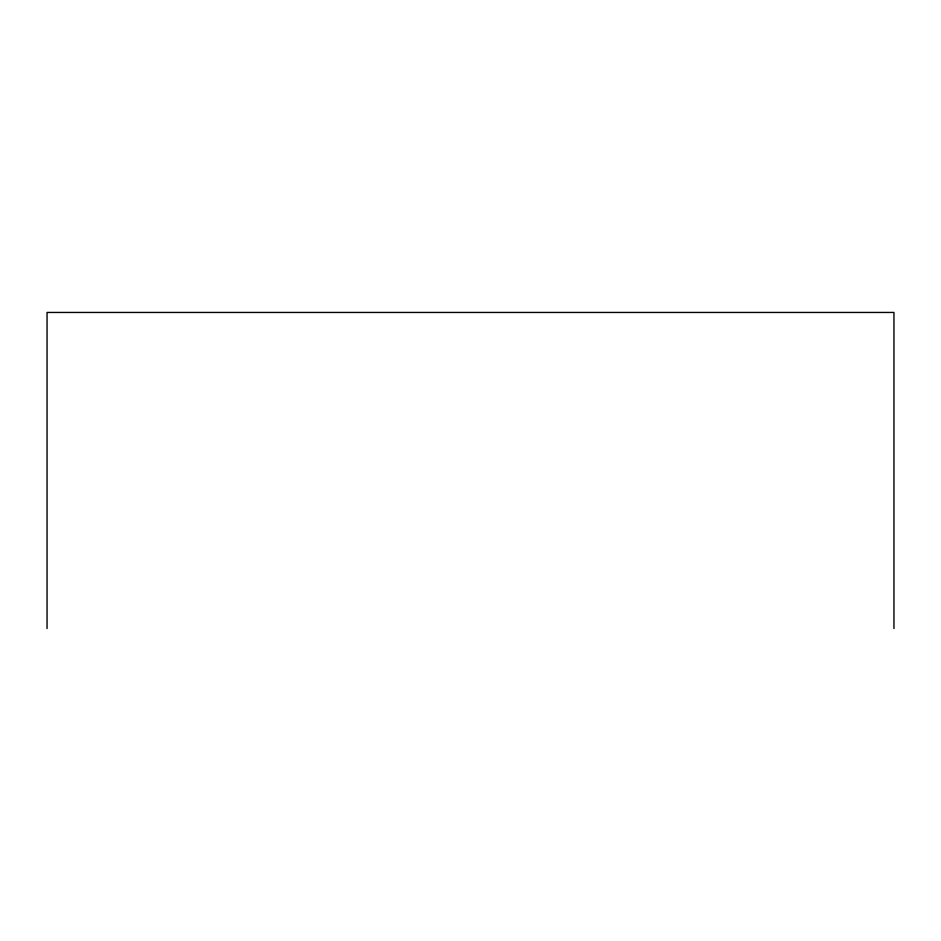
<?xml version="1.0" encoding="UTF-8"?>
<svg xmlns="http://www.w3.org/2000/svg" width="941" height="941" viewBox="0 0 941 941"><rect width="100%" height="100%" fill="white"/><g stroke="black" fill="none" stroke-linecap="round" stroke-linejoin="round"><path stroke-width="1.41" d="M893.95 628.553L893.95 312.447L47.05 312.447L47.05 628.553"/></g></svg>
